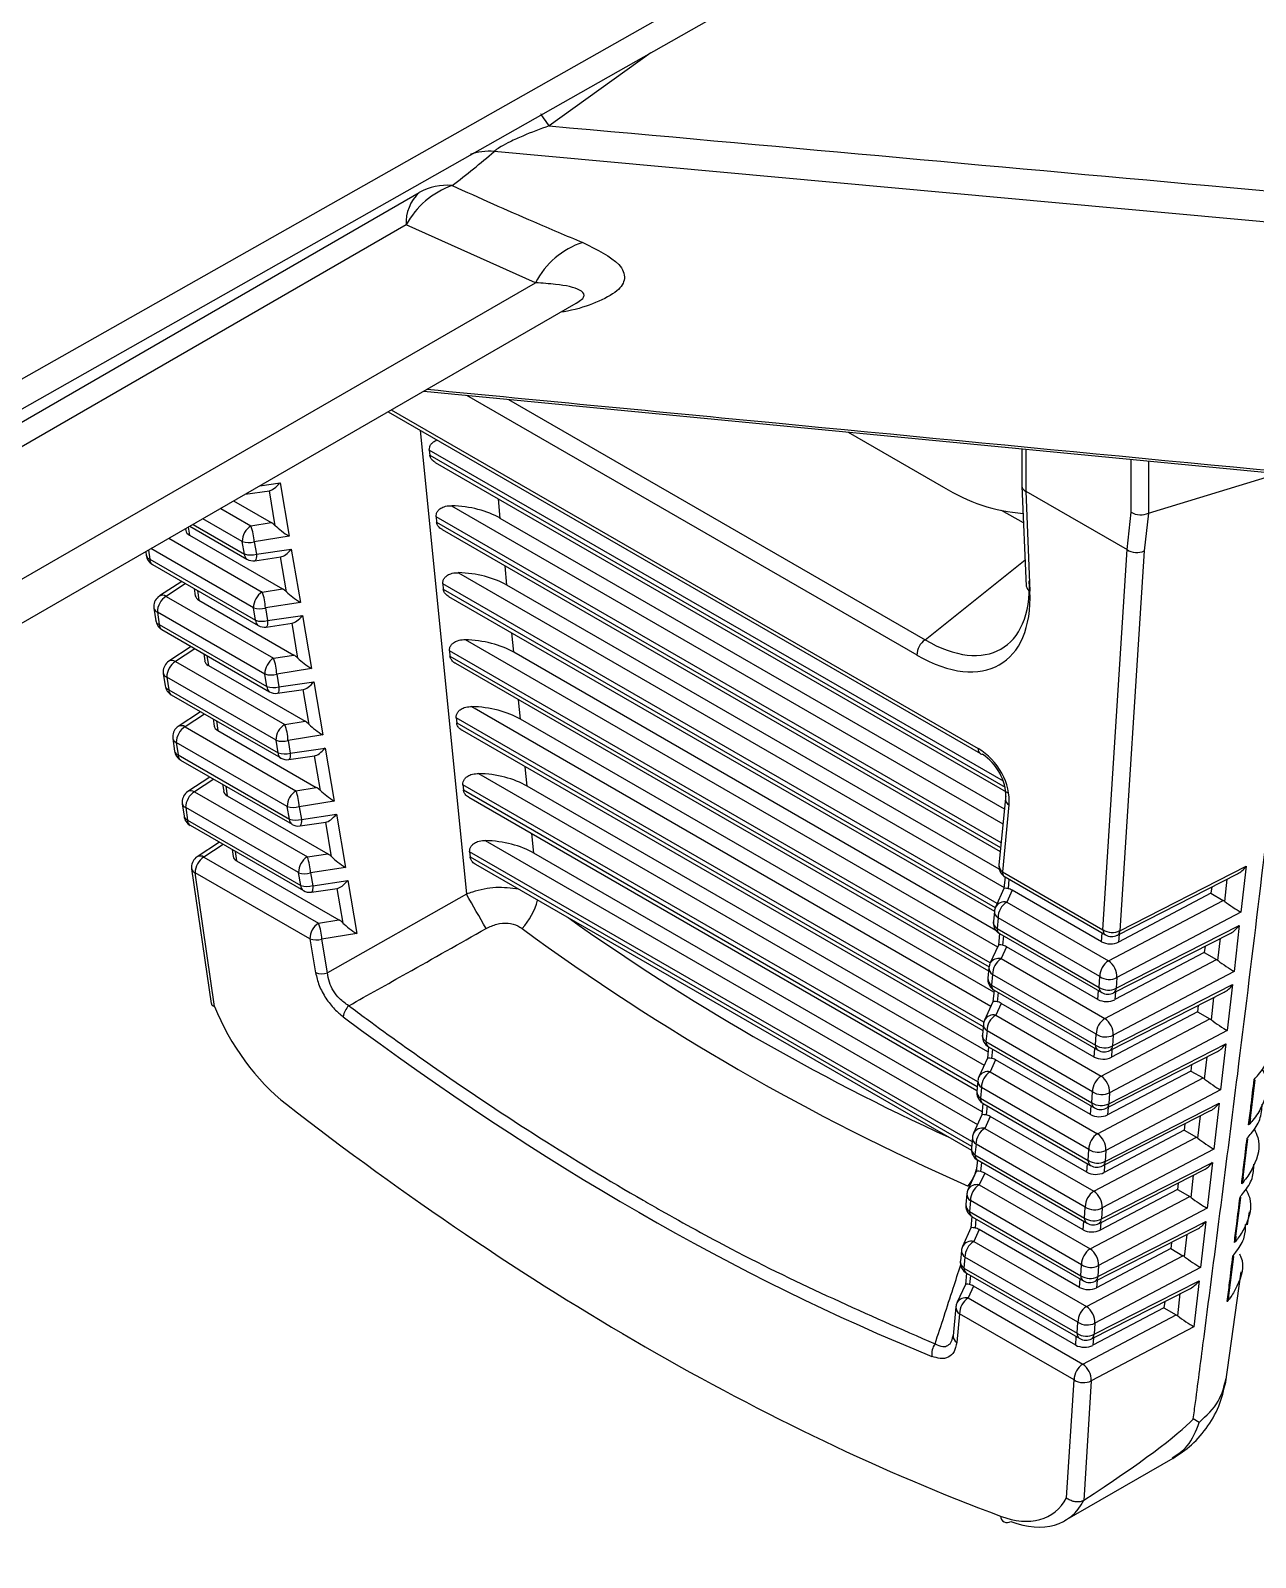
# Model space of a CAD drawing. Extents: x 11 to 120, y 2 to 94.
# Drawn here: x 87.52 to 88.503, y 69.947 to 71.172 of the extents above; entities that cross this region are included whole.
import ezdxf

# ---------------------------------------------------------------- set-up
doc = ezdxf.new("R2010")
doc.units = 0
doc.header["$MEASUREMENT"] = 0
doc.layers.add('OBJECT', color=7, linetype='CONTINUOUS')

msp = doc.modelspace()

# ---------------------------------------------------------------- linework, layer by layer
at = {"layer": 'OBJECT'}
for p, q in [((88.0177, 71.1541), (87.9361, 71.0954)), ((89.0057, 70.9731), (87.8921, 71.0748)), ((85.0609, 69.4421), (87.8321, 71.0418)), ((87.8216, 71.0159), (85.0516, 69.4168)), ((87.9253, 70.9695), (87.8216, 71.0159)), ((85.0554, 69.3127), (87.9253, 70.9695)), ((85.0343, 69.2652), (87.958, 70.953)), ((87.958, 70.9531), (87.9581, 70.9531)), ((87.8357, 70.8825), (88.6973, 70.7993)), ((88.2313, 70.6707), (87.8703, 70.8791)), ((87.9036, 70.8759), (88.2377, 70.683)), ((87.807, 70.8659), (88.2822, 70.5916)), ((87.8096, 70.8674), (88.2802, 70.5957)), ((87.8327, 70.8511), (87.8699, 70.4788)), ((88.1761, 70.8496), (88.2525, 70.8055)), ((87.8401, 70.8352), (87.8406, 70.8311)), ((88.3005, 70.5695), (87.8401, 70.8352)), ((87.8406, 70.8311), (88.3018, 70.5648)), ((87.8449, 70.8253), (88.3047, 70.5598)), ((88.3154, 70.8362), (88.3154, 70.8064)), ((88.3184, 70.8359), (88.3184, 70.8022)), ((88.4031, 70.7853), (88.4031, 70.8277)), ((88.417, 70.8264), (88.417, 70.7847)), ((88.417, 70.7847), (88.5212, 70.8163)), ((87.6925, 70.7998), (87.7119, 70.8026)), ((87.7042, 70.8066), (87.7204, 70.8089)), ((87.7166, 70.7745), (87.7119, 70.8026)), ((87.7204, 70.8089), (87.7276, 70.7661)), ((88.3154, 70.8062), (88.3189, 70.7261)), ((88.3184, 70.8022), (88.3997, 70.7553)), ((88.3184, 70.8022), (88.3184, 70.8022)), ((88.3184, 70.8022), (88.3218, 70.722)), ((87.6728, 70.7884), (87.6971, 70.7744)), ((87.6832, 70.7944), (87.7134, 70.777)), ((87.858, 70.7905), (88.3001, 70.5353)), ((87.897, 70.7804), (87.8955, 70.796)), ((87.6506, 70.7756), (87.6918, 70.7518)), ((87.6901, 70.7618), (87.6584, 70.7801)), ((87.6971, 70.7744), (87.7134, 70.777)), ((87.8455, 70.7815), (87.8459, 70.7774)), ((88.2986, 70.5199), (87.8455, 70.7815)), ((87.8459, 70.7774), (88.2983, 70.5163)), ((88.3013, 70.5471), (87.897, 70.7804)), ((88.3167, 70.7767), (88.2991, 70.7868)), ((88.3997, 70.7553), (88.4031, 70.7853)), ((88.4168, 70.7846), (88.4134, 70.7543)), ((87.6313, 70.7645), (87.7061, 70.7213)), ((87.6446, 70.7722), (87.6449, 70.7706)), ((87.6468, 70.7734), (87.6478, 70.767)), ((87.6478, 70.767), (87.7224, 70.7239)), ((87.648, 70.7741), (87.6938, 70.7476)), ((87.7276, 70.7661), (87.6997, 70.7616)), ((87.8503, 70.7715), (88.298, 70.5131)), ((87.6127, 70.7537), (87.6131, 70.7507)), ((87.6149, 70.755), (87.6159, 70.7476)), ((87.6991, 70.7087), (87.6169, 70.7561)), ((87.6918, 70.7518), (87.6901, 70.7618)), ((87.6997, 70.7616), (87.7014, 70.7516)), ((87.7014, 70.7516), (87.7294, 70.7557)), ((87.7294, 70.7557), (87.7367, 70.7129)), ((88.3803, 70.4503), (88.3997, 70.7553)), ((88.4134, 70.7543), (88.394, 70.4495)), ((87.6159, 70.7476), (87.7008, 70.6986)), ((87.618, 70.7435), (87.7029, 70.6944)), ((87.7003, 70.7464), (87.721, 70.7494)), ((87.7257, 70.7214), (87.7209, 70.7494)), ((87.9024, 70.7267), (87.9009, 70.7423)), ((88.2377, 70.683), (88.318, 70.7471)), ((87.6416, 70.7298), (87.6237, 70.7181)), ((87.6447, 70.728), (87.6291, 70.7178)), ((87.8509, 70.7278), (87.8513, 70.7237)), ((88.2954, 70.4712), (87.8509, 70.7278)), ((87.8634, 70.7368), (88.301, 70.4842)), ((88.2972, 70.4988), (87.9024, 70.7267)), ((87.6291, 70.7178), (87.7152, 70.6681)), ((87.6516, 70.7241), (87.6524, 70.7183)), ((87.6542, 70.7225), (87.6554, 70.7147)), ((87.6554, 70.7147), (87.7314, 70.6707)), ((87.7061, 70.7213), (87.7224, 70.7239)), ((87.8513, 70.7237), (88.294, 70.4681)), ((87.8556, 70.7178), (88.2933, 70.4651)), ((87.6192, 70.7083), (87.6207, 70.6983)), ((87.7082, 70.6555), (87.6221, 70.7052)), ((87.6221, 70.7052), (87.6235, 70.6953)), ((87.7008, 70.6986), (87.6991, 70.7087)), ((87.7367, 70.7129), (87.7087, 70.7085)), ((87.7087, 70.7085), (87.7104, 70.6984)), ((87.7104, 70.6984), (87.7385, 70.7025)), ((87.7385, 70.7025), (87.7457, 70.6598)), ((87.6235, 70.6953), (87.7099, 70.6454)), ((87.6256, 70.6911), (87.7119, 70.6413)), ((87.7093, 70.6932), (87.73, 70.6962)), ((87.7347, 70.6682), (87.73, 70.6962)), ((87.6492, 70.6775), (87.6312, 70.6658)), ((87.8688, 70.6831), (88.2959, 70.4365)), ((87.9078, 70.673), (87.9062, 70.6886)), ((87.6522, 70.6757), (87.6366, 70.6655)), ((87.6366, 70.6655), (87.7242, 70.615)), ((87.6592, 70.6717), (87.66, 70.666)), ((87.6618, 70.6702), (87.6629, 70.6624)), ((87.7152, 70.6681), (87.7314, 70.6707)), ((87.8563, 70.674), (87.8567, 70.6699)), ((88.29, 70.4237), (87.8563, 70.674)), ((87.8567, 70.6699), (88.289, 70.4204)), ((88.2945, 70.4497), (87.9078, 70.673)), ((87.6268, 70.656), (87.6283, 70.646)), ((87.7172, 70.6024), (87.6296, 70.6529)), ((87.6296, 70.6529), (87.6311, 70.6429)), ((87.6629, 70.6624), (87.7405, 70.6176)), ((87.7099, 70.6454), (87.7082, 70.6555)), ((87.7457, 70.6598), (87.7178, 70.6553)), ((87.7178, 70.6553), (87.7195, 70.6452)), ((87.861, 70.6641), (88.2886, 70.4172)), ((87.6311, 70.6429), (87.7189, 70.5922)), ((87.7184, 70.64), (87.7391, 70.643)), ((87.7195, 70.6452), (87.7475, 70.6493)), ((87.7438, 70.6151), (87.739, 70.643)), ((87.7475, 70.6493), (87.7548, 70.6066)), ((87.6332, 70.6388), (87.721, 70.5881)), ((87.8742, 70.6293), (88.2905, 70.389)), ((87.9132, 70.6192), (87.9116, 70.6348)), ((87.6567, 70.6252), (87.6388, 70.6135)), ((87.6598, 70.6234), (87.6442, 70.6132)), ((87.6668, 70.6194), (87.6676, 70.6137)), ((87.6694, 70.6178), (87.6705, 70.6101)), ((87.7242, 70.615), (87.7405, 70.6176)), ((87.8617, 70.6203), (87.8621, 70.6162)), ((88.2848, 70.3761), (87.8617, 70.6203)), ((87.8621, 70.6162), (88.2843, 70.3725)), ((88.2928, 70.4001), (87.9132, 70.6192)), ((87.6344, 70.6037), (87.6358, 70.5936)), ((87.6442, 70.6132), (87.7332, 70.5618)), ((87.6705, 70.6101), (87.7495, 70.5644)), ((87.7548, 70.6066), (87.7268, 70.6022)), ((87.8664, 70.6103), (88.284, 70.3693)), ((87.7262, 70.5492), (87.6372, 70.6006)), ((87.6372, 70.6006), (87.6387, 70.5906)), ((87.7189, 70.5922), (87.7172, 70.6024)), ((87.7268, 70.6022), (87.7285, 70.592)), ((87.7285, 70.592), (87.7566, 70.5961)), ((87.7566, 70.5961), (87.7638, 70.5535)), ((87.6387, 70.5906), (87.728, 70.539)), ((87.6407, 70.5864), (87.73, 70.5349)), ((87.7274, 70.5868), (87.7481, 70.5898)), ((87.7528, 70.5619), (87.7481, 70.5898)), ((87.9186, 70.5655), (87.917, 70.5811)), ((87.6642, 70.5728), (87.6464, 70.5612)), ((87.6673, 70.5711), (87.6518, 70.5609)), ((87.6743, 70.567), (87.6752, 70.5614)), ((87.8796, 70.5756), (88.2851, 70.3415)), ((87.6518, 70.5609), (87.7423, 70.5087)), ((87.6769, 70.5655), (87.6781, 70.5578)), ((87.6781, 70.5578), (87.7586, 70.5113)), ((87.7332, 70.5618), (87.7495, 70.5644)), ((87.8671, 70.5666), (87.8675, 70.5625)), ((88.28, 70.3282), (87.8671, 70.5666)), ((87.8675, 70.5625), (88.2796, 70.3245)), ((87.8718, 70.5566), (88.2793, 70.3213)), ((88.2881, 70.3522), (87.9186, 70.5655)), ((88.3021, 70.5558), (88.2969, 70.5022)), ((87.642, 70.5514), (87.6434, 70.5413)), ((87.7353, 70.4961), (87.6448, 70.5483)), ((87.6448, 70.5483), (87.6463, 70.5382)), ((87.728, 70.539), (87.7262, 70.5492)), ((87.7638, 70.5535), (87.7358, 70.549)), ((87.7358, 70.549), (87.7376, 70.5388)), ((87.7376, 70.5388), (87.7656, 70.5429)), ((87.7656, 70.5429), (87.7728, 70.5003)), ((88.305, 70.5504), (88.2998, 70.4968)), ((87.6463, 70.5382), (87.737, 70.4858)), ((87.6483, 70.5341), (87.7391, 70.4817)), ((87.7365, 70.5336), (87.7572, 70.5366)), ((87.7618, 70.5088), (87.7571, 70.5366)), ((87.6718, 70.5205), (87.654, 70.5089)), ((87.6748, 70.5187), (87.6594, 70.5086)), ((87.885, 70.5219), (88.2797, 70.294)), ((87.924, 70.5118), (87.9224, 70.5274)), ((87.6594, 70.5086), (87.7513, 70.4555)), ((87.6819, 70.5147), (87.6827, 70.5091)), ((87.6845, 70.5131), (87.6856, 70.5055)), ((87.7423, 70.5087), (87.7586, 70.5113)), ((87.8724, 70.5128), (87.8729, 70.5087)), ((88.2753, 70.2803), (87.8724, 70.5128)), ((87.8729, 70.5087), (88.275, 70.2766)), ((88.2835, 70.3042), (87.924, 70.5118)), ((87.6495, 70.4991), (87.6652, 70.391)), ((87.6679, 70.3888), (87.6524, 70.496)), ((87.7443, 70.4429), (87.6524, 70.496)), ((87.6856, 70.5055), (87.7676, 70.4581)), ((87.737, 70.4858), (87.7353, 70.4961)), ((87.7728, 70.5003), (87.7449, 70.4959)), ((87.7449, 70.4959), (87.7466, 70.4856)), ((87.8772, 70.5029), (88.2748, 70.2733)), ((88.2998, 70.4968), (88.3803, 70.4503)), ((88.3919, 70.4459), (88.4882, 70.4951)), ((88.394, 70.4495), (88.4951, 70.5012)), ((88.4951, 70.5012), (88.4909, 70.4643)), ((87.7455, 70.4804), (87.7662, 70.4834)), ((87.7466, 70.4856), (87.7747, 70.4897)), ((87.7709, 70.4556), (87.7662, 70.4834)), ((87.7747, 70.4897), (87.7819, 70.4472)), ((88.3009, 70.4833), (88.2942, 70.4685)), ((88.3018, 70.4926), (88.3009, 70.4833)), ((88.3019, 70.4926), (88.3823, 70.4461)), ((88.3075, 70.482), (88.3032, 70.4725)), ((88.305, 70.4908), (88.3043, 70.4832)), ((88.3792, 70.4406), (88.3075, 70.482)), ((88.4676, 70.4846), (88.467, 70.4795)), ((88.478, 70.473), (88.4801, 70.4909)), ((87.8699, 70.4788), (87.7585, 70.4156)), ((88.3032, 70.4725), (88.3849, 70.4253)), ((88.3849, 70.4253), (88.4768, 70.4738)), ((88.467, 70.4795), (88.3929, 70.4404)), ((88.467, 70.4795), (88.4768, 70.4738)), ((87.7513, 70.4555), (87.7676, 70.4581)), ((88.2933, 70.4653), (88.2925, 70.4568)), ((88.2962, 70.4598), (88.2954, 70.4513)), ((88.3779, 70.4127), (88.2962, 70.4598)), ((88.4909, 70.4643), (88.3916, 70.4119)), ((87.7819, 70.4472), (87.7539, 70.4427)), ((88.2954, 70.4513), (88.3773, 70.404)), ((88.2974, 70.4472), (88.2965, 70.4379)), ((88.2974, 70.4472), (88.3794, 70.3999)), ((88.3006, 70.4453), (88.2999, 70.4378)), ((88.3792, 70.4406), (88.3797, 70.4477)), ((88.3889, 70.3996), (88.4829, 70.4476)), ((88.391, 70.4033), (88.4897, 70.4537)), ((88.3933, 70.4466), (88.3929, 70.4404)), ((88.4897, 70.4537), (88.4855, 70.4168)), ((87.7443, 70.4429), (87.7489, 70.4158)), ((87.7585, 70.4156), (87.7539, 70.4427)), ((88.2965, 70.4379), (88.2897, 70.4231)), ((88.3031, 70.4366), (88.2988, 70.4271)), ((88.3763, 70.3943), (88.3031, 70.4366)), ((88.4622, 70.437), (88.4616, 70.432)), ((88.4726, 70.4255), (88.4747, 70.4434)), ((88.2889, 70.4199), (88.2881, 70.4114)), ((88.2988, 70.4271), (88.3819, 70.3791)), ((88.3819, 70.3791), (88.4714, 70.4263)), ((88.4616, 70.432), (88.39, 70.3942)), ((88.4616, 70.432), (88.4714, 70.4263)), ((88.2918, 70.4144), (88.291, 70.4059)), ((88.3749, 70.3664), (88.2918, 70.4144)), ((88.3773, 70.404), (88.3779, 70.4127)), ((88.4855, 70.4168), (88.3886, 70.3657)), ((88.3916, 70.4119), (88.391, 70.4033)), ((88.291, 70.4059), (88.3744, 70.3577)), ((88.293, 70.4018), (88.2921, 70.3925)), ((88.293, 70.4017), (88.3764, 70.3536)), ((88.2962, 70.3999), (88.2955, 70.3924)), ((88.3763, 70.3943), (88.3767, 70.4014)), ((88.386, 70.3533), (88.4775, 70.4001)), ((88.3881, 70.357), (88.4843, 70.4062)), ((88.3904, 70.4004), (88.39, 70.3942)), ((88.4673, 70.378), (88.4693, 70.3959)), ((88.4843, 70.4062), (88.4801, 70.3693)), ((88.2921, 70.3925), (88.2853, 70.3777)), ((88.2987, 70.3912), (88.2944, 70.3817)), ((88.3733, 70.3481), (88.2987, 70.3912)), ((88.4562, 70.3845), (88.3871, 70.3479)), ((88.4568, 70.3895), (88.4562, 70.3845)), ((88.4562, 70.3845), (88.466, 70.3788)), ((88.2845, 70.3745), (88.2837, 70.3659)), ((88.2944, 70.3817), (88.379, 70.3328)), ((88.379, 70.3328), (88.466, 70.3788)), ((88.2874, 70.3691), (88.2865, 70.3605)), ((88.2865, 70.3605), (88.3714, 70.3115)), ((88.372, 70.3202), (88.2874, 70.3691)), ((88.3744, 70.3577), (88.3749, 70.3664)), ((88.3851, 70.3107), (88.4789, 70.3586)), ((88.4801, 70.3693), (88.3857, 70.3195)), ((88.3886, 70.3657), (88.3881, 70.357)), ((88.4789, 70.3586), (88.4747, 70.3218)), ((88.2877, 70.3471), (88.2809, 70.3323)), ((88.2886, 70.3564), (88.2877, 70.3471)), ((88.2886, 70.3563), (88.3735, 70.3073)), ((88.2918, 70.3545), (88.2911, 70.347)), ((88.3733, 70.3481), (88.3738, 70.3551)), ((88.383, 70.3071), (88.4721, 70.3526)), ((88.3875, 70.3541), (88.3871, 70.3479)), ((88.4619, 70.3304), (88.4639, 70.3484)), ((88.2943, 70.3458), (88.29, 70.3363)), ((88.29, 70.3363), (88.376, 70.2866)), ((88.3704, 70.3019), (88.2943, 70.3458)), ((88.4508, 70.3369), (88.3841, 70.3017)), ((88.4514, 70.342), (88.4508, 70.3369)), ((88.4508, 70.3369), (88.4607, 70.3313)), ((88.2801, 70.3291), (88.2792, 70.3205)), ((88.283, 70.3237), (88.2821, 70.315)), ((88.369, 70.274), (88.283, 70.3237)), ((88.376, 70.2866), (88.4607, 70.3313)), ((88.4986, 70.2991), (88.5024, 70.3297)), ((88.2821, 70.315), (88.3685, 70.2652)), ((88.2841, 70.3109), (88.2832, 70.3017)), ((88.2842, 70.3109), (88.3705, 70.261)), ((88.3714, 70.3115), (88.372, 70.3202)), ((88.3822, 70.2644), (88.4735, 70.3111)), ((88.4747, 70.3218), (88.3827, 70.2732)), ((88.3857, 70.3195), (88.3851, 70.3107)), ((88.4735, 70.3111), (88.4694, 70.2743)), ((88.2833, 70.3018), (88.2765, 70.2869)), ((88.2899, 70.3004), (88.2856, 70.2909)), ((88.2874, 70.3091), (88.2867, 70.3017)), ((88.3674, 70.2557), (88.2899, 70.3004)), ((88.3704, 70.3019), (88.3708, 70.3089)), ((88.3801, 70.2608), (88.4667, 70.3051)), ((88.3845, 70.3078), (88.3841, 70.3017)), ((88.4565, 70.2829), (88.4585, 70.3009)), ((88.2856, 70.2909), (88.3731, 70.2404)), ((88.4455, 70.2894), (88.3812, 70.2555)), ((88.446, 70.2945), (88.4455, 70.2894)), ((88.4455, 70.2894), (88.4553, 70.2838)), ((88.2757, 70.2838), (88.2748, 70.2751)), ((88.2786, 70.2783), (88.2777, 70.2696)), ((88.3661, 70.2277), (88.2786, 70.2783)), ((88.3685, 70.2652), (88.369, 70.274)), ((88.3731, 70.2404), (88.4553, 70.2838)), ((88.4694, 70.2743), (88.3798, 70.227)), ((88.3827, 70.2732), (88.3822, 70.2644)), ((88.4928, 70.2517), (88.4966, 70.2825)), ((88.2777, 70.2696), (88.3655, 70.2189)), ((88.2797, 70.2655), (88.2788, 70.2564)), ((88.2798, 70.2655), (88.3676, 70.2148)), ((88.283, 70.2636), (88.2822, 70.2563)), ((88.3674, 70.2557), (88.3679, 70.2626)), ((88.3792, 70.2182), (88.4681, 70.2636)), ((88.3816, 70.2615), (88.3812, 70.2555)), ((88.4681, 70.2636), (88.464, 70.2268)), ((88.2788, 70.2564), (88.2721, 70.2416)), ((88.2855, 70.255), (88.2811, 70.2455)), ((88.3645, 70.2094), (88.2855, 70.255)), ((88.3772, 70.2145), (88.4613, 70.2575)), ((88.4511, 70.2354), (88.4531, 70.2534)), ((88.2712, 70.2384), (88.2704, 70.2297)), ((88.2811, 70.2455), (88.3702, 70.1942)), ((88.3702, 70.1942), (88.4499, 70.2362)), ((88.4401, 70.2419), (88.3782, 70.2093)), ((88.4407, 70.247), (88.4401, 70.2419)), ((88.4401, 70.2419), (88.4499, 70.2362)), ((88.2741, 70.2329), (88.2733, 70.2242)), ((88.2733, 70.2242), (88.3626, 70.1726)), ((88.3632, 70.1815), (88.2741, 70.2329)), ((88.3655, 70.2189), (88.3661, 70.2277)), ((88.464, 70.2268), (88.3769, 70.1808)), ((88.3798, 70.227), (88.3792, 70.2182)), ((88.487, 70.2044), (88.4909, 70.2353)), ((88.4964, 70.2136), (88.4978, 70.224)), ((88.2753, 70.2201), (88.2744, 70.211)), ((88.2754, 70.22), (88.3647, 70.1685)), ((88.2785, 70.2182), (88.2778, 70.2109)), ((88.3645, 70.2094), (88.3649, 70.2163)), ((88.3763, 70.1719), (88.4628, 70.2161)), ((88.3786, 70.2153), (88.3782, 70.2093)), ((88.4628, 70.2161), (88.4586, 70.1792)), ((88.2744, 70.211), (88.2677, 70.1962)), ((88.2811, 70.2097), (88.2767, 70.2002)), ((88.2767, 70.2002), (88.3672, 70.1479)), ((88.3615, 70.1632), (88.2811, 70.2097)), ((88.3742, 70.1683), (88.4559, 70.21)), ((88.4353, 70.1994), (88.4347, 70.1944)), ((88.4457, 70.1879), (88.4478, 70.2058)), ((88.2668, 70.193), (88.266, 70.1842)), ((88.2697, 70.1875), (88.2689, 70.1788)), ((88.3602, 70.1353), (88.2697, 70.1875)), ((88.3672, 70.1479), (88.4445, 70.1887)), ((88.4347, 70.1944), (88.3753, 70.163)), ((88.4347, 70.1944), (88.4445, 70.1887)), ((88.4813, 70.1567), (88.4852, 70.1881)), ((88.2689, 70.1788), (88.3596, 70.1264)), ((88.3626, 70.1726), (88.3632, 70.1815)), ((88.4586, 70.1792), (88.3739, 70.1345)), ((88.3769, 70.1808), (88.3763, 70.1719)), ((88.4786, 70.0856), (88.4911, 70.1757)), ((88.27, 70.1656), (88.2633, 70.1508)), ((88.2709, 70.1747), (88.27, 70.1656)), ((88.2709, 70.1746), (88.3617, 70.1222)), ((88.2766, 70.1643), (88.2723, 70.1548)), ((88.2741, 70.1728), (88.2734, 70.1655)), ((88.3586, 70.117), (88.2766, 70.1643)), ((88.3615, 70.1632), (88.362, 70.17)), ((88.3733, 70.1256), (88.4574, 70.1686)), ((88.3757, 70.169), (88.3753, 70.163)), ((88.4574, 70.1686), (88.4532, 70.1317)), ((88.2723, 70.1548), (88.3643, 70.1017)), ((88.3713, 70.122), (88.4506, 70.1625)), ((88.4299, 70.1519), (88.4293, 70.1469)), ((88.4403, 70.1404), (88.4424, 70.1583)), ((88.2624, 70.1476), (88.2602, 70.1245)), ((88.2653, 70.1421), (88.2631, 70.119)), ((88.3573, 70.0891), (88.2653, 70.1421)), ((88.3643, 70.1017), (88.4391, 70.1412)), ((88.4293, 70.1469), (88.3723, 70.1168)), ((88.4293, 70.1469), (88.4391, 70.1412)), ((88.3596, 70.1264), (88.3602, 70.1353)), ((88.4532, 70.1317), (88.371, 70.0883)), ((88.3739, 70.1345), (88.3733, 70.1256)), ((88.2596, 70.1224), (88.26, 70.1239)), ((88.3586, 70.117), (88.359, 70.1238)), ((88.3727, 70.1227), (88.3723, 70.1168)), ((88.3512, 69.9943), (88.3573, 70.0891)), ((88.371, 70.0883), (88.3649, 69.9923)), ((88.4576, 70.0549), (88.4528, 70.0577)), ((88.3499, 69.9761), (88.4366, 70.0261)), ((88.3649, 69.9923), (88.3651, 69.9925))]:
    msp.add_line(p, q, dxfattribs=at)
at = {"layer": 'OBJECT', "flags": 128}
for points in [[(86.0536, 70.066), (86.2299, 70.1658), (86.9353, 70.5651), (89.398, 71.9595)], [(86.0285, 70.027), (86.666, 70.3882), (89.3378, 71.9021)], [(87.9361, 71.0954), (87.9338, 71.0988), (87.9317, 71.1019), (87.9298, 71.1046), (87.9295, 71.105)], [(87.7014, 70.7516), (87.7014, 70.7499), (87.7012, 70.7485), (87.701, 70.7474), (87.7007, 70.7467), (87.7003, 70.7464), (87.7003, 70.7464)], [(87.7104, 70.6984), (87.7104, 70.6967), (87.7103, 70.6953), (87.7101, 70.6942), (87.7097, 70.6935), (87.7093, 70.6932), (87.7093, 70.6932)], [(87.7195, 70.6452), (87.7195, 70.6435), (87.7193, 70.6421), (87.7191, 70.641), (87.7188, 70.6403), (87.7184, 70.64), (87.7184, 70.64)], [(87.7285, 70.592), (87.7285, 70.5903), (87.7284, 70.5889), (87.7282, 70.5878), (87.7278, 70.5871), (87.7274, 70.5868), (87.7274, 70.5868)], [(88.3025, 70.5572), (88.3022, 70.5563), (88.3021, 70.5558)], [(87.7376, 70.5388), (87.7376, 70.5371), (87.7374, 70.5357), (87.7372, 70.5346), (87.7369, 70.5339), (87.7365, 70.5336), (87.7365, 70.5336)], [(87.7466, 70.4856), (87.7466, 70.4839), (87.7465, 70.4825), (87.7463, 70.4814), (87.7459, 70.4807), (87.7455, 70.4804), (87.7455, 70.4804)]]:
    msp.add_lwpolyline(points, dxfattribs=at)
at = {"layer": 'OBJECT'}
for centre, radius, start, end in [((87.2897, 71.7809), 0.9282, 307.7924, 310.4692), ((87.8884, 71.0269), 0.0481, 85.585, 108.9093), ((87.8802, 70.9848), 0.0663, 109.1232, 152.0655), ((87.8544, 71.0021), 0.0456, 84.9086, 119.3528), ((87.854, 71.0178), 0.0325, 132.4717, 183.4738), ((87.9833, 70.9399), 0.0651, 108.0595, 152.9247), ((88.3271, 70.9243), 0.1403, 237.9052, 265.6183), ((87.7053, 70.7616), 0.0152, 122.7471, 179.2856), ((87.6605, 70.7603), 0.0392, 1.8844, 21.0856), ((87.623, 70.7521), 0.01, 188.2379, 240.0027), ((87.6173, 70.7517), 0.00428, 193.4224, 251.9599), ((87.6952, 70.777), 0.016, 251.4467, 286.3884), ((87.6969, 70.767), 0.016, 251.4466, 286.3876), ((87.6966, 70.7516), 0.0048, 177.5323, 235.2583), ((87.6207, 70.7474), 0.0048, 177.5298, 235.269), ((87.6988, 70.7563), 0.01, 240.0027, 278.2962), ((87.6291, 70.7097), 0.01, 123.1719, 180), ((87.6373, 70.705), 0.0153, 122.7501, 179.2844), ((87.6262, 70.7133), 0.00534, 57.0152, 117.8886), ((87.7144, 70.7085), 0.0153, 122.7501, 179.2844), ((87.6695, 70.7072), 0.0392, 1.886, 21.0842), ((88.3239, 70.7266), 0.00503, 185.7356, 245.657), ((87.6291, 70.7097), 0.01, 180, 188.2379), ((87.6234, 70.7093), 0.00428, 193.4225, 251.9598), ((87.7042, 70.7238), 0.016, 251.4466, 286.394), ((87.6306, 70.6998), 0.01, 188.2379, 240.0027), ((87.6248, 70.6993), 0.00428, 193.4172, 251.9562), ((87.6283, 70.6951), 0.0048, 177.5305, 235.2654), ((87.7059, 70.7138), 0.016, 251.447, 286.3936), ((87.7056, 70.6984), 0.0048, 177.5298, 235.269), ((87.7079, 70.7031), 0.01, 240.0027, 278.2962), ((88.2466, 70.6705), 0.0154, 125.5005, 179.1375), ((87.6367, 70.6574), 0.01, 123.1719, 180), ((87.6449, 70.6527), 0.0153, 122.7479, 179.2848), ((87.6337, 70.661), 0.00534, 56.9997, 117.894), ((87.7234, 70.6553), 0.0153, 122.7501, 179.2844), ((87.6786, 70.654), 0.0392, 1.886, 21.0842), ((87.6367, 70.6574), 0.01, 180, 188.2379), ((87.631, 70.657), 0.00428, 193.4131, 251.9692), ((87.7132, 70.6707), 0.016, 251.4465, 286.3941), ((87.6382, 70.6474), 0.01, 188.2379, 240.0027), ((87.6324, 70.647), 0.00428, 193.4236, 251.953), ((87.6359, 70.6427), 0.0048, 177.5281, 235.2677), ((87.715, 70.6606), 0.016, 251.4465, 286.3933), ((87.7147, 70.6452), 0.0048, 177.5305, 235.2654), ((87.7169, 70.6499), 0.01, 240.0027, 278.2962), ((87.6443, 70.6051), 0.01, 123.1719, 180), ((87.6443, 70.6051), 0.01, 180, 188.2379), ((87.6385, 70.6047), 0.00428, 193.4203, 251.9531), ((87.6525, 70.6004), 0.0153, 122.7501, 179.2844), ((87.6413, 70.6087), 0.00534, 57.0086, 117.8955), ((87.7324, 70.6022), 0.0153, 122.7479, 179.2848), ((87.6876, 70.6009), 0.0392, 1.8845, 21.0858), ((87.6457, 70.5951), 0.01, 188.2379, 240.0027), ((87.64, 70.5946), 0.00428, 193.4182, 251.9641), ((87.7223, 70.6175), 0.016, 251.4465, 286.3884), ((87.724, 70.6074), 0.016, 251.4516, 286.3883), ((87.7237, 70.592), 0.0048, 177.5281, 235.2677), ((88.285, 70.5955), 0.00483, 177.7302, 235.0604), ((88.284, 70.5946), 0.00353, 240.3315, 265.3851), ((87.6435, 70.5904), 0.0048, 177.5367, 235.2538), ((87.726, 70.5967), 0.01, 240.0027, 278.2962), ((87.6519, 70.5528), 0.01, 123.1719, 180), ((87.66, 70.5481), 0.0153, 122.7501, 179.2844), ((87.6489, 70.5564), 0.00534, 57.0149, 117.8892), ((87.7415, 70.549), 0.0153, 122.7501, 179.2844), ((87.6966, 70.5477), 0.0392, 1.886, 21.0842), ((88.3084, 70.5557), 0.00633, 178.5901, 237.1011), ((87.6519, 70.5528), 0.01, 180, 188.2379), ((87.6461, 70.5524), 0.00428, 193.4227, 251.9596), ((87.7313, 70.5644), 0.016, 251.4468, 286.3938), ((87.6533, 70.5427), 0.01, 188.2379, 240.0027), ((87.6476, 70.5423), 0.00428, 193.4195, 251.9628), ((87.651, 70.538), 0.0048, 177.5276, 235.2682), ((87.7331, 70.5542), 0.016, 251.4469, 286.388), ((87.7328, 70.5388), 0.0048, 177.5367, 235.2538), ((87.735, 70.5435), 0.01, 240.0027, 278.2962), ((87.6594, 70.5005), 0.01, 123.1719, 180), ((87.6676, 70.4958), 0.0153, 122.7478, 179.2867), ((87.6565, 70.5041), 0.00534, 56.9918, 117.9123), ((87.7505, 70.4959), 0.0153, 122.7501, 179.2844), ((87.7057, 70.4946), 0.0392, 1.8867, 21.0836), ((87.6594, 70.5005), 0.01, 180, 188.2379), ((87.6537, 70.5001), 0.00428, 193.4205, 251.9529), ((87.7404, 70.5112), 0.016, 251.4427, 286.3979), ((88.3069, 70.5013), 0.01, 174.4467, 180), ((88.3032, 70.5021), 0.00634, 178.5949, 237.0922), ((88.3069, 70.5013), 0.01, 180, 240.0027), ((88.3046, 70.4965), 0.0048, 177.5281, 235.2677), ((87.7421, 70.501), 0.016, 251.4424, 286.3974), ((87.7418, 70.4856), 0.0048, 177.5276, 235.2682), ((87.7441, 70.4903), 0.01, 240.0027, 278.2962), ((86.1876, 69.499), 1.9468, 29.2836, 30.2159), ((87.8761, 70.4868), 0.0524, 317.1772, 345.9537), ((88.3014, 70.4643), 0.00832, 77.3961, 150.2376), ((88.3115, 70.4596), 0.0153, 122.7501, 179.2844), ((89.0424, 71.9973), 1.8851, 234.637, 245.3683), ((88.3024, 70.4558), 0.01, 174.4467, 180), ((88.2988, 70.4566), 0.00634, 178.5956, 237.0916), ((88.3033, 70.4643), 0.01, 155.5537, 174.4467), ((88.2996, 70.4651), 0.00634, 178.5945, 237.0927), ((87.7596, 70.4427), 0.0153, 122.7478, 179.2867), ((87.7147, 70.4414), 0.0392, 1.8845, 21.0858), ((89.0421, 71.9912), 1.9087, 233.7891, 246.2163), ((88.3024, 70.4558), 0.01, 180, 240.0027), ((88.3002, 70.4511), 0.0048, 177.5327, 235.2661), ((88.3878, 70.4617), 0.0136, 236.6233, 297.1371), ((88.3851, 70.4501), 0.0048, 177.5281, 235.2677), ((88.3873, 70.4548), 0.01, 240.0027, 297.0633), ((88.3896, 70.4496), 0.00441, 301.7545, 358.6955), ((87.7494, 70.4581), 0.016, 251.4518, 286.3888), ((88.2989, 70.4189), 0.01, 155.5537, 174.4467), ((88.2952, 70.4198), 0.00633, 178.5883, 237.103), ((88.297, 70.419), 0.00832, 77.3864, 150.2474), ((88.307, 70.4142), 0.0152, 122.7471, 179.2856), ((88.3931, 70.4125), 0.0153, 122.7501, 179.2844), ((88.3757, 70.4123), 0.0159, 358.5743, 54.6165), ((87.754, 70.431), 0.016, 251.4462, 286.3936), ((88.298, 70.4104), 0.01, 174.4467, 180), ((88.298, 70.4104), 0.01, 180, 240.0027), ((88.2944, 70.4112), 0.00633, 178.5883, 237.103), ((88.3854, 70.424), 0.0136, 236.618, 297.1429), ((88.2958, 70.4057), 0.0048, 177.5323, 235.2583), ((88.3848, 70.4154), 0.0136, 236.6212, 297.1437), ((88.3821, 70.4038), 0.0048, 177.5327, 235.2661), ((88.3844, 70.4085), 0.01, 240.0027, 297.0633), ((88.3866, 70.4034), 0.00441, 301.7624, 358.6925), ((87.7877, 70.3776), 0.017, 136.086, 170.2344), ((88.2944, 70.3736), 0.01, 155.5537, 174.4467), ((88.2908, 70.3744), 0.00634, 178.5961, 237.091), ((88.2926, 70.3736), 0.00832, 77.3965, 150.2372), ((88.3026, 70.3689), 0.0153, 122.7501, 179.2844), ((88.3902, 70.3663), 0.0152, 122.7471, 179.2856), ((88.3727, 70.3661), 0.0159, 358.5742, 54.6182), ((88.2936, 70.365), 0.01, 174.4467, 180), ((88.2936, 70.365), 0.01, 180, 240.0027), ((88.29, 70.3658), 0.00634, 178.5945, 237.0927), ((88.2913, 70.3603), 0.0048, 177.5298, 235.269), ((88.3824, 70.3778), 0.0136, 236.618, 297.1429), ((88.3819, 70.3691), 0.0136, 236.6174, 297.143), ((88.3792, 70.3575), 0.0048, 177.5323, 235.2583), ((88.3814, 70.3622), 0.01, 240.0027, 297.0633), ((88.3837, 70.3571), 0.00441, 301.7678, 358.6879), ((88.2881, 70.3282), 0.00832, 77.3961, 150.2376), ((88.2982, 70.3235), 0.0153, 122.7501, 179.2844), ((88.29, 70.3282), 0.01, 155.5537, 174.4467), ((88.2864, 70.329), 0.00634, 178.5945, 237.0927), ((88.3872, 70.32), 0.0153, 122.7501, 179.2844), ((88.3698, 70.3199), 0.0159, 358.5746, 54.6178), ((88.2892, 70.3196), 0.01, 174.4467, 180), ((88.2856, 70.3204), 0.00634, 178.5961, 237.091), ((88.2892, 70.3196), 0.01, 180, 240.0027), ((88.2869, 70.3148), 0.0048, 177.5305, 235.2654), ((88.3789, 70.3228), 0.0136, 236.618, 297.1429), ((88.3762, 70.3113), 0.0048, 177.5298, 235.269), ((88.3795, 70.3316), 0.0136, 236.6212, 297.1437), ((88.3807, 70.3108), 0.00441, 301.7711, 358.6846), ((88.3785, 70.316), 0.01, 240.0027, 297.0633), ((88.2856, 70.2828), 0.01, 155.5537, 174.4467), ((88.2837, 70.2828), 0.00832, 77.3931, 150.2404), ((88.2938, 70.2781), 0.0153, 122.7479, 179.2848), ((88.3843, 70.2738), 0.0153, 122.7501, 179.2844), ((88.3668, 70.2736), 0.0159, 358.5757, 54.615), ((88.2848, 70.2741), 0.01, 174.4467, 180), ((88.2812, 70.2749), 0.00634, 178.5942, 237.0929), ((88.2848, 70.2741), 0.01, 180, 240.0027), ((88.282, 70.2836), 0.00633, 178.5883, 237.1033), ((88.3765, 70.2853), 0.0136, 236.6179, 297.1432), ((88.2825, 70.2694), 0.0048, 177.5281, 235.2677), ((88.376, 70.2766), 0.0136, 236.6233, 297.1371), ((88.3733, 70.265), 0.0048, 177.5305, 235.2654), ((88.3755, 70.2697), 0.01, 240.0027, 297.0633), ((88.3778, 70.2645), 0.00441, 301.7678, 358.6879), ((88.2352, 70.2714), 0.0458, 324.2547, 343.0546), ((88.2812, 70.2374), 0.01, 155.5537, 174.4467), ((88.2776, 70.2382), 0.00634, 178.5961, 237.091), ((88.2793, 70.2374), 0.00832, 77.3965, 150.2372), ((88.2894, 70.2327), 0.0153, 122.7501, 179.2844), ((88.3814, 70.2276), 0.0153, 122.7479, 179.2848), ((88.3639, 70.2274), 0.0159, 358.5734, 54.6188), ((88.2804, 70.2287), 0.01, 174.4467, 180), ((88.2767, 70.2295), 0.00633, 178.5881, 237.1032), ((88.2804, 70.2287), 0.01, 180, 240.0027), ((88.2781, 70.224), 0.0048, 177.5367, 235.2538), ((88.3736, 70.2391), 0.0136, 236.6146, 297.1464), ((88.373, 70.2303), 0.0136, 236.6207, 297.1437), ((88.3703, 70.2187), 0.0048, 177.5281, 235.2677), ((88.3726, 70.2234), 0.01, 240.0027, 297.0633), ((88.3748, 70.2183), 0.00441, 301.7626, 358.6931), ((88.2749, 70.192), 0.00832, 77.3993, 150.2345), ((88.285, 70.1873), 0.0153, 122.7501, 179.2844), ((88.2768, 70.192), 0.01, 155.5537, 174.4467), ((88.2732, 70.1928), 0.00634, 178.5945, 237.0927), ((88.3784, 70.1813), 0.0153, 122.7501, 179.2844), ((88.3609, 70.1812), 0.0159, 358.573, 54.6177), ((88.2759, 70.1833), 0.01, 174.4467, 180), ((88.2759, 70.1833), 0.01, 180, 240.0027), ((88.2723, 70.1841), 0.00634, 178.5931, 237.0941), ((88.2737, 70.1786), 0.0048, 177.5276, 235.2682), ((88.3706, 70.1929), 0.0136, 236.6238, 297.1373), ((88.3701, 70.184), 0.0136, 236.6179, 297.1426), ((88.3674, 70.1724), 0.0048, 177.5367, 235.2538), ((88.3697, 70.1772), 0.01, 240.0027, 297.0633), ((88.3719, 70.172), 0.00441, 301.7678, 358.6887), ((88.2724, 70.1466), 0.01, 155.5537, 174.4467), ((88.2705, 70.1467), 0.00832, 77.3933, 150.2402), ((88.2806, 70.1419), 0.0153, 122.7478, 179.2867), ((88.2685, 70.1473), 0.0061, 177.358, 238.3292), ((88.3755, 70.1351), 0.0153, 122.7501, 179.2844), ((88.358, 70.1349), 0.0159, 358.5757, 54.615), ((88.3671, 70.1377), 0.0136, 236.6173, 297.1432), ((88.3644, 70.1262), 0.0048, 177.5276, 235.2682), ((88.3677, 70.1467), 0.0136, 236.618, 297.1431), ((88.2569, 70.1097), 0.0139, 143.828, 187.5361), ((88.2663, 70.1242), 0.0061, 177.3542, 238.3329), ((88.3667, 70.1309), 0.01, 240.0027, 297.0633), ((88.3689, 70.1257), 0.00441, 301.7678, 358.6887), ((88.3725, 70.0889), 0.0153, 122.7478, 179.2867), ((88.355, 70.0887), 0.0159, 358.5734, 54.6188), ((88.3648, 70.1004), 0.0136, 236.6213, 297.1437), ((88.3035, 69.98), 0.00543, 183.4147, 302.446)]:
    msp.add_arc(centre, radius, start, end, dxfattribs=at)
for centre, major_axis, ratio, start_param, end_param in [((87.7178, 70.8136), (0.0077, 0.0106), 0.37214, 3.482293, 4.536705), ((88.3254, 70.8065), (0.01, 0.00021), 0.593676, 3.128848, 3.914246), ((87.8547, 70.7555), (0.0602, 0.0001), 0.582929, 0.789077, 1.514008), ((87.7139, 70.769), (-0.00685, 0.00862), 0.521027, 4.953975, 5.360236), ((88.4101, 70.7894), (0.00999, -0.00056), 0.611383, 3.961496, 5.479933), ((88.4101, 70.7223), (0.0072, 0.0624), 0.110772, 0.048143, 0.074323), ((87.6549, 70.7711), (0.0101, 0), 0.579269, 3.223988, 3.926203), ((87.7251, 70.7708), (0.0114, -0.0082), 0.177132, 4.007967, 5.062378), ((87.7269, 70.7604), (0.0077, 0.0106), 0.37214, 3.482293, 4.536705), ((88.3903, 70.6142), (0.0092, 0.1411), 0.052174, 6.251081, 6.257435), ((88.4067, 70.7596), (0.00996, -0.00088), 0.657558, 3.986179, 5.498261), ((87.86, 70.7018), (0.0602, 0.0001), 0.582929, 0.789077, 1.514008), ((88.233, 70.7826), (-0.067, 0.1062), 0.54181, 2.333958, 3.897158), ((87.6625, 70.7188), (0.0101, 0), 0.579269, 3.223988, 3.926203), ((87.723, 70.7158), (-0.00685, 0.00862), 0.521027, 4.953975, 5.360236), ((87.7341, 70.7176), (0.0114, -0.0082), 0.177132, 4.007967, 5.062378), ((88.2259, 70.7781), (-0.0732, 0.1141), 0.544414, 2.329954, 3.893154), ((87.7359, 70.7072), (0.0077, 0.0106), 0.37214, 3.482293, 4.536705), ((87.8654, 70.648), (0.0602, 0.0001), 0.582929, 0.789077, 1.514008), ((87.67, 70.6665), (0.0101, 0), 0.579269, 3.223988, 3.926203), ((87.732, 70.6627), (-0.00685, 0.00862), 0.521027, 4.953975, 5.360236), ((87.7432, 70.6645), (0.0114, -0.0082), 0.177132, 4.007967, 5.062378), ((87.745, 70.654), (0.0077, 0.0106), 0.37214, 3.482293, 4.536705), ((87.8708, 70.5943), (0.0602, 0.0001), 0.582929, 0.789077, 1.514008), ((87.741, 70.6095), (-0.00685, 0.00862), 0.521027, 4.953975, 5.360236), ((87.6776, 70.6142), (0.0101, 0), 0.579269, 3.223988, 3.926203), ((87.7522, 70.6113), (0.0114, -0.0082), 0.177132, 4.007967, 5.062378), ((87.754, 70.6008), (0.0077, 0.0106), 0.37214, 3.482293, 4.536705), ((88.2716, 70.5638), (-0.0231, 0.0327), 0.746254, 3.855075, 5.266601), ((88.2786, 70.5683), (-0.0172, 0.0247), 0.671525, 3.853258, 5.264784), ((87.8762, 70.5406), (0.0602, 0.0001), 0.582929, 0.789077, 1.514008), ((87.6852, 70.5619), (0.0101, 0), 0.579269, 3.223988, 3.926203), ((87.7501, 70.5564), (-0.00685, 0.00862), 0.521027, 4.953975, 5.360236), ((87.7613, 70.5582), (0.0114, -0.0082), 0.177132, 4.007967, 5.062378), ((87.7631, 70.5476), (0.0077, 0.0106), 0.37214, 3.482293, 4.536705), ((87.8816, 70.4868), (0.0602, 0.0001), 0.582929, 0.789077, 1.514008), ((87.6928, 70.5096), (0.0101, 0), 0.579269, 3.223988, 3.926203), ((87.7591, 70.5032), (-0.00685, 0.00862), 0.521027, 4.953975, 5.360236), ((87.7703, 70.505), (0.0114, -0.0082), 0.177132, 4.007967, 5.062378), ((88.4884, 70.5064), (0.008, 0.0116), 0.599529, 3.981932, 4.674099), ((87.7721, 70.4944), (0.0077, 0.0106), 0.37214, 3.482293, 4.536705), ((88.3107, 70.4807), (0.00979, -0.00262), 0.107022, 2.308348, 3.159397), ((88.3077, 70.4741), (-0.0068, 0.00838), 0.543452, 5.326071, 5.732332), ((88.4768, 70.4657), (-0.00501, 0.00866), 0.577652, 5.322321, 5.496221), ((88.4843, 70.4696), (0.00933, -0.00637), 0.079382, 4.037928, 5.556365), ((87.7682, 70.4501), (-0.00685, 0.00862), 0.521027, 4.953975, 5.360236), ((87.7793, 70.4519), (0.0114, -0.0082), 0.177132, 4.007967, 5.062378), ((88.483, 70.4589), (0.008, 0.0116), 0.599529, 3.981932, 4.674099), ((88.3063, 70.4353), (0.00979, -0.00262), 0.107022, 2.308348, 3.159397), ((88.3033, 70.4287), (-0.0068, 0.00838), 0.543452, 5.326071, 5.732332), ((88.3863, 70.4448), (0.01, 0), 0.585374, 3.931484, 5.443566), ((88.4714, 70.4181), (-0.00501, 0.00866), 0.577652, 5.322321, 5.496221), ((88.4789, 70.4221), (0.00933, -0.00637), 0.079382, 4.037928, 5.556365), ((88.4777, 70.4114), (0.008, 0.0116), 0.599529, 3.981932, 4.674099), ((87.7355, 70.3881), (-0.0591, 0.0928), 0.546175, 1.229249, 2.150782), ((88.3019, 70.3899), (0.00979, -0.00262), 0.107022, 2.308348, 3.159397), ((88.2989, 70.3834), (-0.0068, 0.00838), 0.543452, 5.326071, 5.732332), ((88.3833, 70.3985), (0.01, 0), 0.585374, 3.931484, 5.443566), ((87.927, 71.949), (-1.1655, 1.8319), 0.546187, 2.178452, 2.487481), ((88.466, 70.3706), (-0.00501, 0.00866), 0.577652, 5.322321, 5.496221), ((88.4735, 70.3746), (0.00933, -0.00637), 0.079382, 4.037928, 5.556365), ((88.4723, 70.3639), (0.008, 0.0116), 0.599529, 3.981932, 4.674099), ((88.2974, 70.3445), (0.00979, -0.00262), 0.107022, 2.308348, 3.159397), ((88.2945, 70.338), (-0.0068, 0.00838), 0.543452, 5.326071, 5.732332), ((88.3804, 70.3523), (0.01, 0), 0.585374, 3.931484, 5.443566), ((88.4607, 70.3231), (-0.00501, 0.00866), 0.577652, 5.322321, 5.496221), ((88.4681, 70.327), (0.00933, -0.00637), 0.079382, 4.037928, 5.556365), ((87.9295, 71.8964), (-1.2039, 1.8907), 0.546175, 2.150782, 2.514291), ((88.4669, 70.3164), (0.008, 0.0116), 0.599529, 3.981932, 4.674099), ((88.293, 70.2991), (0.00979, -0.00262), 0.107022, 2.308348, 3.159397), ((88.2901, 70.2926), (-0.0068, 0.00838), 0.543452, 5.326071, 5.732332), ((88.3774, 70.3061), (0.01, 0), 0.585374, 3.931484, 5.443566), ((88.4553, 70.2756), (-0.00501, 0.00866), 0.577652, 5.322321, 5.496221), ((88.4627, 70.2795), (0.00933, -0.00637), 0.079382, 4.037928, 5.556365), ((88.4615, 70.2689), (0.008, 0.0116), 0.599529, 3.981932, 4.674099), ((88.2886, 70.2537), (0.00979, -0.00262), 0.107022, 2.308348, 3.159397), ((88.2857, 70.2472), (-0.0068, 0.00838), 0.543452, 5.326071, 5.732332), ((88.3745, 70.2598), (0.01, 0), 0.585374, 3.931484, 5.443566), ((88.4499, 70.2281), (-0.00501, 0.00866), 0.577652, 5.322321, 5.496221), ((88.4573, 70.232), (0.00933, -0.00637), 0.079382, 4.037928, 5.556365), ((88.4561, 70.2213), (0.008, 0.0116), 0.599529, 3.981932, 4.674099), ((88.2842, 70.2084), (0.00979, -0.00262), 0.107022, 2.308348, 3.159397), ((88.2812, 70.2018), (-0.0068, 0.00838), 0.543452, 5.326071, 5.732332), ((88.3715, 70.2136), (0.01, 0), 0.585374, 3.931484, 5.443566), ((88.4445, 70.1806), (-0.00501, 0.00866), 0.577652, 5.322321, 5.496221), ((88.452, 70.1845), (0.00933, -0.00637), 0.079382, 4.037928, 5.556365), ((88.2798, 70.163), (0.00979, -0.00262), 0.107022, 2.308348, 3.159397), ((88.2768, 70.1564), (-0.0068, 0.00838), 0.543452, 5.326071, 5.732332), ((88.3686, 70.1674), (0.01, 0), 0.585374, 3.931484, 5.443566), ((88.4507, 70.1738), (0.008, 0.0116), 0.599529, 3.981932, 4.674099), ((88.4391, 70.133), (-0.00501, 0.00866), 0.577652, 5.322321, 5.496221), ((88.4466, 70.137), (0.00933, -0.00637), 0.079382, 4.037928, 5.556365), ((88.3656, 70.1211), (0.01, 0), 0.585374, 3.931484, 5.443566), ((86.7572, 69.1952), (1.703, 0.8762), 0.039926, 5.926325, 6.167439), ((88.2799, 70.0738), (-0.0591, 0.0928), 0.546175, 2.514291, 3.435824), ((88.287, 70.0783), (-0.0641, 0.1015), 0.548826, 2.516074, 3.452695)]:
    msp.add_ellipse(centre, major_axis=major_axis, ratio=ratio, start_param=start_param, end_param=end_param, dxfattribs=at)
for points, knots in [([(87.9361, 71.0954), (87.9291, 71.0928), (87.9186, 71.0889), (87.9055, 71.083), (87.898, 71.0791), (87.8939, 71.0764), (87.8925, 71.0752), (87.8921, 71.0748)], [0, 0, 0, 0, 0.4377224, 0.6522262, 0.8216939, 0.9450991, 1, 1, 1, 1]), ([(87.9361, 71.0954), (88.1125, 71.0795), (88.4746, 71.0466), (88.8363, 71.0136), (89.0219, 70.9967)], [0, 0, 0, 0, 0.486991, 1, 1, 1, 1]), ([(87.8584, 71.0475), (87.8801, 71.0377), (87.9148, 71.0221), (87.9499, 71.0073), (87.9631, 71.0018)], [0, 0, 0, 0, 0.624898, 1, 1, 1, 1]), ([(87.9631, 71.0018), (87.9746, 70.9962), (87.9922, 70.9875), (87.9984, 70.9735), (87.9924, 70.9627), (87.9752, 70.9537), (87.9582, 70.9479), (87.9473, 70.9461), (87.9455, 70.9458)], [0, 0, 0, 0, 0.3391436, 0.522878, 0.6772816, 0.8324514, 0.972553, 1, 1, 1, 1]), ([(87.9579, 70.9532), (87.9595, 70.9542), (87.9634, 70.9565), (87.965, 70.9602), (87.9602, 70.9651), (87.9452, 70.9681), (87.9308, 70.9691), (87.9253, 70.9695)], [0, 0, 0, 0, 0.082873, 0.196236, 0.391578, 0.766364, 1, 1, 1, 1]), ([(87.8384, 70.884), (87.9316, 70.875), (88.2205, 70.847), (88.5096, 70.8193), (88.7055, 70.8006)], [0, 0, 0, 0, 0.322807, 1, 1, 1, 1]), ([(87.8401, 70.8352), (87.8402, 70.836), (87.8402, 70.8376), (87.8414, 70.8399), (87.8434, 70.842), (87.8452, 70.8428), (87.8462, 70.8433)], [0, 0, 0, 0, 0.235756, 0.471524, 0.709149, 1, 1, 1, 1]), ([(87.8449, 70.8253), (87.8448, 70.8254), (87.8435, 70.8259), (87.842, 70.8275), (87.8408, 70.8295), (87.8406, 70.8307), (87.8406, 70.8311)], [0, 0, 0, 0, 0.057141, 0.480726, 0.839293, 1, 1, 1, 1]), ([(87.8455, 70.7815), (87.8455, 70.7823), (87.8456, 70.7839), (87.8467, 70.7862), (87.8488, 70.7883), (87.8523, 70.7901), (87.8556, 70.7906), (87.8577, 70.7905), (87.858, 70.7905)], [0, 0, 0, 0, 0.150342, 0.300692, 0.452227, 0.658971, 0.942854, 1, 1, 1, 1]), ([(87.8503, 70.7716), (87.8501, 70.7716), (87.8489, 70.7721), (87.8474, 70.7737), (87.8462, 70.7757), (87.846, 70.777), (87.8459, 70.7774)], [0, 0, 0, 0, 0.057141, 0.480726, 0.839294, 1, 1, 1, 1]), ([(87.8509, 70.7278), (87.8509, 70.7286), (87.8509, 70.7302), (87.8521, 70.7325), (87.8542, 70.7346), (87.8577, 70.7363), (87.861, 70.7368), (87.8631, 70.7368), (87.8634, 70.7368)], [0, 0, 0, 0, 0.150342, 0.300693, 0.452228, 0.658972, 0.942856, 1, 1, 1, 1]), ([(87.8557, 70.7178), (87.8555, 70.7179), (87.8543, 70.7184), (87.8528, 70.72), (87.8516, 70.722), (87.8514, 70.7233), (87.8513, 70.7237)], [0, 0, 0, 0, 0.057147, 0.480758, 0.839351, 1, 1, 1, 1]), ([(87.8563, 70.674), (87.8563, 70.6748), (87.8563, 70.6764), (87.8575, 70.6787), (87.8596, 70.6808), (87.8631, 70.6826), (87.8664, 70.6831), (87.8685, 70.6831), (87.8688, 70.6831)], [0, 0, 0, 0, 0.150342, 0.300693, 0.452228, 0.658972, 0.942856, 1, 1, 1, 1]), ([(87.861, 70.6641), (87.8609, 70.6642), (87.8597, 70.6647), (87.8582, 70.6663), (87.857, 70.6683), (87.8568, 70.6695), (87.8567, 70.6699)], [0, 0, 0, 0, 0.057147, 0.480758, 0.839351, 1, 1, 1, 1]), ([(87.8617, 70.6203), (87.8617, 70.6211), (87.8617, 70.6227), (87.8629, 70.625), (87.865, 70.6271), (87.8685, 70.6289), (87.8718, 70.6294), (87.8738, 70.6293), (87.8742, 70.6293)], [0, 0, 0, 0, 0.150342, 0.300693, 0.452228, 0.658972, 0.942854, 1, 1, 1, 1]), ([(87.8664, 70.6104), (87.8663, 70.6104), (87.8651, 70.6109), (87.8635, 70.6125), (87.8623, 70.6145), (87.8622, 70.6158), (87.8621, 70.6162)], [0, 0, 0, 0, 0.057113, 0.480767, 0.839354, 1, 1, 1, 1]), ([(88.4528, 70.0577), (88.4534, 70.0621), (88.4563, 70.0841), (88.4683, 70.1765), (88.4912, 70.3541), (88.5103, 70.5134), (88.5209, 70.6027)], [0, 0, 0, 0, 0.024147, 0.120738, 0.507103, 1, 1, 1, 1]), ([(87.8671, 70.5666), (87.8671, 70.5674), (87.8671, 70.569), (87.8683, 70.5713), (87.8704, 70.5734), (87.8738, 70.5751), (87.8772, 70.5756), (87.8792, 70.5756), (87.8796, 70.5756)], [0, 0, 0, 0, 0.1503424, 0.3006926, 0.4522276, 0.6589715, 0.9428549, 1, 1, 1, 1]), ([(87.8718, 70.5566), (87.8717, 70.5567), (87.8705, 70.5572), (87.8689, 70.5588), (87.8677, 70.5608), (87.8675, 70.5621), (87.8675, 70.5625)], [0, 0, 0, 0, 0.057113, 0.480767, 0.839354, 1, 1, 1, 1]), ([(87.8724, 70.5128), (87.8725, 70.5136), (87.8725, 70.5152), (87.8737, 70.5175), (87.8758, 70.5196), (87.8792, 70.5214), (87.8826, 70.5219), (87.8846, 70.5219), (87.885, 70.5219)], [0, 0, 0, 0, 0.150342, 0.300693, 0.452227, 0.658972, 0.942855, 1, 1, 1, 1]), ([(87.8772, 70.5029), (87.877, 70.503), (87.8758, 70.5035), (87.8743, 70.5051), (87.8731, 70.5071), (87.8729, 70.5083), (87.8729, 70.5087)], [0, 0, 0, 0, 0.0571131, 0.4807673, 0.8393533, 1, 1, 1, 1]), ([(87.9117, 70.4829), (87.9057, 70.4836), (87.8937, 70.4851), (87.8791, 70.4821), (87.8715, 70.4794), (87.8699, 70.4788)], [0, 0, 0, 0, 0.44304, 0.885225, 1, 1, 1, 1]), ([(87.7755, 70.3893), (87.7911, 70.398), (87.8278, 70.4186), (87.8645, 70.4393), (87.8857, 70.4513)], [0, 0, 0, 0, 0.422662, 1, 1, 1, 1]), ([(87.8857, 70.4513), (87.8885, 70.4526), (87.8941, 70.4553), (87.9032, 70.4559), (87.9101, 70.4541), (87.9134, 70.452), (87.9145, 70.4512)], [0, 0, 0, 0, 0.2889384, 0.5787694, 0.8519438, 1, 1, 1, 1]), ([(87.7489, 70.4158), (87.7497, 70.4124), (87.7513, 70.4056), (87.7569, 70.3952), (87.7637, 70.3865), (87.7687, 70.3824), (87.771, 70.3805)], [0, 0, 0, 0, 0.261885, 0.524406, 0.776422, 1, 1, 1, 1]), ([(87.7755, 70.3893), (87.7729, 70.3911), (87.7684, 70.3942), (87.763, 70.4011), (87.7595, 70.4083), (87.7589, 70.4131), (87.7585, 70.4156)], [0, 0, 0, 0, 0.295332, 0.524714, 0.754462, 1, 1, 1, 1]), ([(87.6653, 70.391), (87.6653, 70.3907), (87.6654, 70.39), (87.6664, 70.3893), (87.6674, 70.3889), (87.6678, 70.3888), (87.6679, 70.3888)], [0, 0, 0, 0, 0.270177, 0.749384, 0.969665, 1, 1, 1, 1]), ([(87.7755, 70.3893), (87.7802, 70.3859), (87.8037, 70.3684), (87.8823, 70.3122), (87.9612, 70.2619), (88.0399, 70.217), (88.1184, 70.1737), (88.1914, 70.1417), (88.2457, 70.1179)], [0, 0, 0, 0, 0.029967, 0.149857, 0.5, 0.529967, 0.649857, 1, 1, 1, 1]), ([(88.5016, 70.3302), (88.5028, 70.3315), (88.5071, 70.3363), (88.5137, 70.3456), (88.5143, 70.3541), (88.5147, 70.3586)], [0, 0, 0, 0, 0.150338, 0.545336, 1, 1, 1, 1]), ([(88.508, 70.3387), (88.5092, 70.3363), (88.5142, 70.3264), (88.51, 70.3119), (88.5027, 70.2996), (88.4984, 70.2948), (88.4972, 70.2936)], [0, 0, 0, 0, 0.15421, 0.654792, 0.906736, 1, 1, 1, 1]), ([(88.4972, 70.2936), (88.4979, 70.2986), (88.4993, 70.3108), (88.5008, 70.323), (88.5016, 70.3302)], [0, 0, 0, 0, 0.412426, 1, 1, 1, 1]), ([(88.496, 70.2829), (88.4971, 70.2843), (88.5013, 70.289), (88.5073, 70.2981), (88.5078, 70.3062), (88.508, 70.3104)], [0, 0, 0, 0, 0.153637, 0.564154, 1, 1, 1, 1]), ([(88.4986, 70.2991), (88.4985, 70.2981), (88.4984, 70.2962), (88.4976, 70.2944), (88.4973, 70.2936), (88.4972, 70.2936)], [0, 0, 0, 0, 0.537597, 0.977561, 1, 1, 1, 1]), ([(88.5015, 70.2904), (88.5026, 70.2881), (88.5076, 70.2784), (88.5035, 70.2642), (88.4965, 70.2521), (88.4927, 70.2476), (88.4916, 70.2463)], [0, 0, 0, 0, 0.152318, 0.666151, 0.905894, 1, 1, 1, 1]), ([(88.4916, 70.2463), (88.4922, 70.2514), (88.4936, 70.2636), (88.4951, 70.2758), (88.496, 70.2829)], [0, 0, 0, 0, 0.412401, 1, 1, 1, 1]), ([(88.4903, 70.2357), (88.4913, 70.237), (88.4953, 70.2419), (88.501, 70.2505), (88.5013, 70.2583), (88.5014, 70.2621)], [0, 0, 0, 0, 0.157479, 0.585585, 1, 1, 1, 1]), ([(88.4928, 70.2517), (88.4927, 70.2507), (88.4926, 70.2489), (88.4919, 70.2471), (88.4916, 70.2464), (88.4916, 70.2463)], [0, 0, 0, 0, 0.579817, 0.976624, 1, 1, 1, 1]), ([(88.4949, 70.2421), (88.496, 70.2399), (88.5009, 70.2303), (88.497, 70.2165), (88.4904, 70.2047), (88.4869, 70.2004), (88.4858, 70.1992)], [0, 0, 0, 0, 0.149778, 0.678238, 0.904903, 1, 1, 1, 1]), ([(88.4858, 70.1992), (88.4864, 70.2042), (88.4879, 70.2164), (88.4894, 70.2286), (88.4903, 70.2357)], [0, 0, 0, 0, 0.412358, 1, 1, 1, 1]), ([(88.4903, 70.2357), (88.4903, 70.2357), (88.4905, 70.2356), (88.4909, 70.2354), (88.4908, 70.2353), (88.4908, 70.2353)], [0, 0, 0, 0, 0.023033, 0.336496, 1, 1, 1, 1]), ([(88.4845, 70.1886), (88.4856, 70.1898), (88.4894, 70.1947), (88.4946, 70.203), (88.4947, 70.2104), (88.4947, 70.2138)], [0, 0, 0, 0, 0.162037, 0.610397, 1, 1, 1, 1]), ([(88.487, 70.2044), (88.4869, 70.2032), (88.4868, 70.2015), (88.4861, 70.1998), (88.4859, 70.1992), (88.4858, 70.1992)], [0, 0, 0, 0, 0.625898, 0.9757, 1, 1, 1, 1]), ([(88.4899, 70.1901), (88.4903, 70.1892), (88.4944, 70.1809), (88.4904, 70.1688), (88.4842, 70.1572), (88.4811, 70.1532), (88.4801, 70.152)], [0, 0, 0, 0, 0.064263, 0.661408, 0.894463, 1, 1, 1, 1]), ([(88.4801, 70.152), (88.4807, 70.157), (88.4822, 70.1692), (88.4837, 70.1814), (88.4845, 70.1886)], [0, 0, 0, 0, 0.412315, 1, 1, 1, 1]), ([(88.4845, 70.1886), (88.4846, 70.1886), (88.4847, 70.1885), (88.4851, 70.1883), (88.485, 70.1882), (88.485, 70.1882)], [0, 0, 0, 0, 0.024669, 0.281435, 1, 1, 1, 1]), ([(88.2457, 70.1179), (88.2506, 70.1328), (88.2574, 70.1539), (88.2643, 70.1751), (88.2663, 70.1814)], [0, 0, 0, 0, 0.703624, 1, 1, 1, 1]), ([(88.4811, 70.1567), (88.481, 70.1556), (88.4809, 70.154), (88.4803, 70.1525), (88.4801, 70.152), (88.4801, 70.152)], [0, 0, 0, 0, 0.692653, 0.973438, 1, 1, 1, 1]), ([(88.2631, 70.119), (88.2625, 70.1164), (88.2615, 70.1111), (88.2566, 70.1067), (88.2503, 70.1056), (88.2454, 70.1072), (88.2432, 70.1079)], [0, 0, 0, 0, 0.261885, 0.524406, 0.776422, 1, 1, 1, 1]), ([(88.2457, 70.1179), (88.2478, 70.1169), (88.2516, 70.1152), (88.2561, 70.1164), (88.2588, 70.1189), (88.2594, 70.1216), (88.2596, 70.1224)], [0, 0, 0, 0, 0.346636, 0.615865, 0.885523, 1, 1, 1, 1]), ([(88.26, 70.1247), (88.26, 70.124), (88.26, 70.1227), (88.2598, 70.1225), (88.2597, 70.1223)], [0, 0, 0, 0, 0.617817, 1, 1, 1, 1]), ([(88.4363, 70.026), (88.4416, 70.0294), (88.4523, 70.0366), (88.4652, 70.0519), (88.4751, 70.07), (88.4779, 70.0835), (88.4793, 70.0903)], [0, 0, 0, 0, 0.234461, 0.483483, 0.741054, 1, 1, 1, 1]), ([(88.4576, 70.0549), (88.4634, 70.0604), (88.4746, 70.071), (88.4776, 70.0841), (88.4791, 70.0904)], [0, 0, 0, 0, 0.515959, 1, 1, 1, 1]), ([(88.4359, 70.0265), (88.4403, 70.0293), (88.45, 70.0355), (88.4549, 70.048), (88.4576, 70.0549)], [0, 0, 0, 0, 0.4456297, 1, 1, 1, 1]), ([(88.3649, 69.9923), (88.364, 69.9919), (88.3621, 69.9911), (88.3588, 69.991), (88.3555, 69.9917), (88.353, 69.9929), (88.3517, 69.9939), (88.3513, 69.9943), (88.3512, 69.9943)], [0, 0, 0, 0, 0.219279, 0.438503, 0.65924, 0.882985, 0.985836, 1, 1, 1, 1])]:
    msp.add_open_spline(points, degree=3, knots=knots, dxfattribs=at)

doc.saveas('drawing.dxf')
